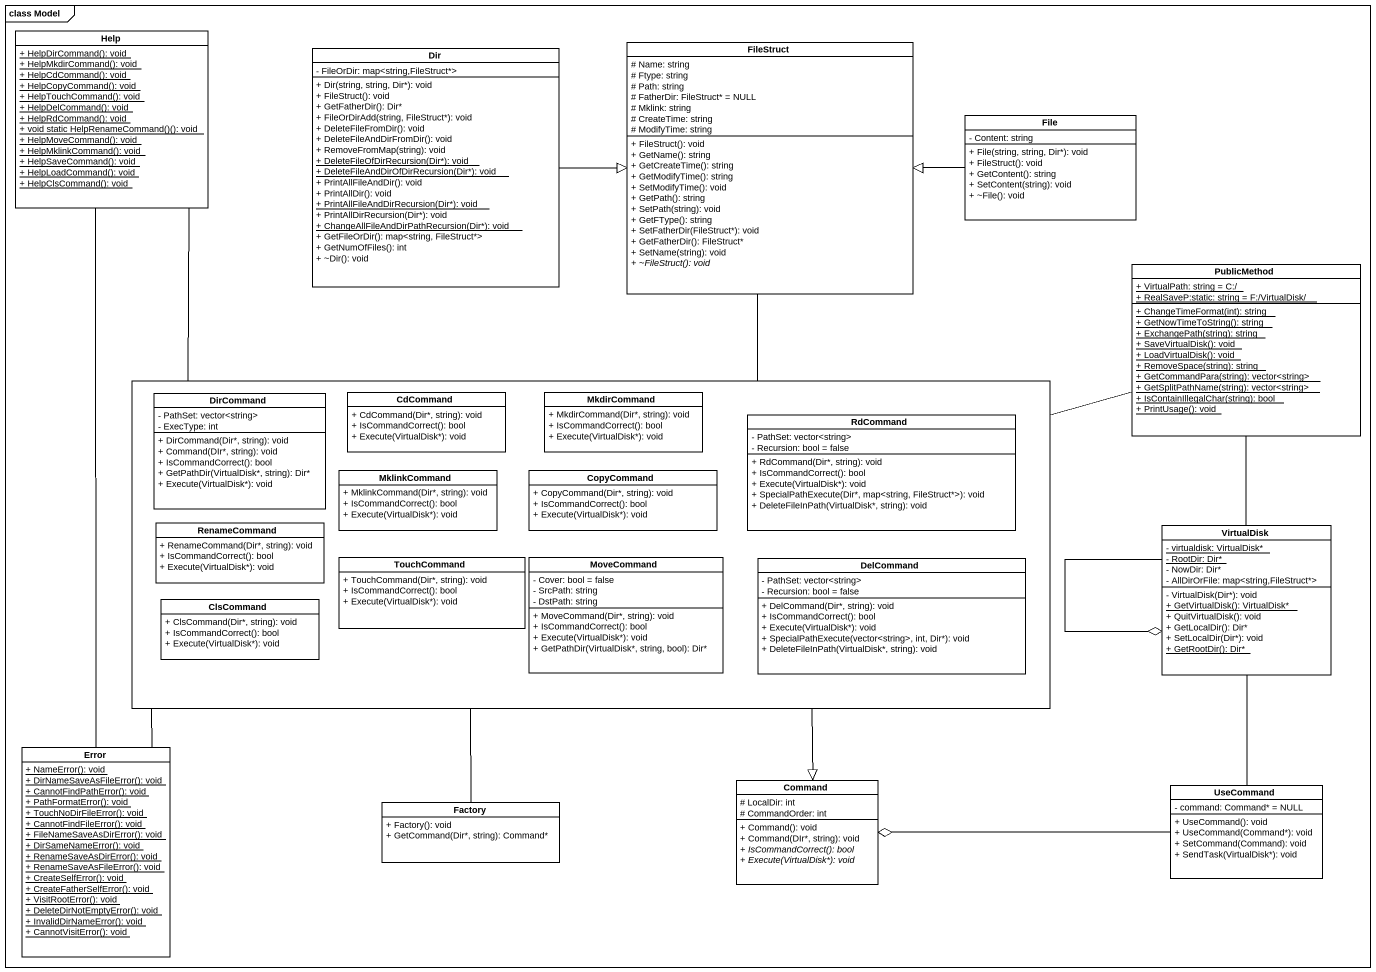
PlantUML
@startuml
mainframe class Model
hide circle
hide empty members
skinparam classAttributeIconSize 0
class Help {
  {static} + HelpDirCommand(): void
  {static} + HelpMkdirCommand(): void
  {static} + HelpCdCommand(): void
  {static} + HelpCopyCommand(): void
  {static} + HelpTouchCommand(): void
  {static} + HelpDelCommand(): void
  {static} + HelpRdCommand(): void
  {static} + void static HelpRenameCommand()(): void
  {static} + HelpMoveCommand(): void
  {static} + HelpMklinkCommand(): void
  {static} + HelpSaveCommand(): void
  {static} + HelpLoadCommand(): void
  {static} + HelpClsCommand(): void
}
class Dir {
  - FileOrDir: map<string,FileStruct*>
  + Dir(string, string, Dir*): void
  + FileStruct(): void
  + GetFatherDir(): Dir*
  + FileOrDirAdd(string, FileStruct*): void
  + DeleteFileFromDir(): void
  + DeleteFileAndDirFromDir(): void
  + RemoveFromMap(string): void
  {static} + DeleteFileOfDirRecursion(Dir*): void
  {static} + DeleteFileAndDirOfDirRecursion(Dir*): void
  + PrintAllFileAndDir(): void
  + PrintAllDir(): void
  {static} + PrintAllFileAndDirRecursion(Dir*): void
  + PrintAllDirRecursion(Dir*): void
  {static} + ChangeAllFileAndDirPathRecursion(Dir*): void
  + GetFileOrDir(): map<string, FileStruct*>
  + GetNumOfFiles(): int
  + ~Dir(): void
}
class FileStruct {
  # Name: string
  # Ftype: string
  # Path: string
  # FatherDir: FileStruct* = NULL
  # Mklink: string
  # CreateTime: string
  # ModifyTime: string
  + FileStruct(): void
  + GetName(): string
  + GetCreateTime(): string
  + GetModifyTime(): string
  + SetModifyTime(): void
  + GetPath(): string
  + SetPath(string): void
  + GetFType(): string
  + SetFatherDir(FileStruct*): void
  + GetFatherDir(): FileStruct*
  + SetName(string): void
  {abstract} + ~FileStruct(): void
}
class "File" as File_ {
  - Content: string
  + File(string, string, Dir*): void
  + FileStruct(): void
  + GetContent(): string
  + SetContent(string): void
  + ~File(): void
}
class PublicMethod {
  {static} + VirtualPath: string = C:/
  {static} + RealSaveP:static: string = F:/VirtualDisk/
  {static} + ChangeTimeFormat(int): string
  {static} + GetNowTimeToString(): string
  {static} + ExchangePath(string): string
  {static} + SaveVirtualDisk(): void
  {static} + LoadVirtualDisk(): void
  {static} + RemoveSpace(string): string
  {static} + GetCommandPara(string): vector<string>
  {static} + GetSplitPathName(string): vector<string>
  {static} + IsContainIllegalChar(string): bool
  {static} + PrintUsage(): void
}
rectangle " " as rectangle1 {
  class DirCommand {
    - PathSet: vector<string>
    - ExecType: int
    + DirCommand(Dir*, string): void
    + Command(DIr*, string): void
    + IsCommandCorrect(): bool
    + GetPathDir(VirtualDisk*, string): Dir*
    + Execute(VirtualDisk*): void
  }
  class CdCommand {
    + CdCommand(Dir*, string): void
    + IsCommandCorrect(): bool
    + Execute(VirtualDisk*): void
  }
  class MkdirCommand {
    + MkdirCommand(Dir*, string): void
    + IsCommandCorrect(): bool
    + Execute(VirtualDisk*): void
  }
  class RdCommand {
    - PathSet: vector<string>
    - Recursion: bool = false
    + RdCommand(Dir*, string): void
    + IsCommandCorrect(): bool
    + Execute(VirtualDisk*): void
    + SpecialPathExecute(Dir*, map<string, FileStruct*>): void
    + DeleteFileInPath(VirtualDisk*, string): void
  }
  class MklinkCommand {
    + MklinkCommand(Dir*, string): void
    + IsCommandCorrect(): bool
    + Execute(VirtualDisk*): void
  }
  class CopyCommand {
    + CopyCommand(Dir*, string): void
    + IsCommandCorrect(): bool
    + Execute(VirtualDisk*): void
  }
  class RenameCommand {
    + RenameCommand(Dir*, string): void
    + IsCommandCorrect(): bool
    + Execute(VirtualDisk*): void
  }
  class TouchCommand {
    + TouchCommand(Dir*, string): void
    + IsCommandCorrect(): bool
    + Execute(VirtualDisk*): void
  }
  class MoveCommand {
    - Cover: bool = false
    - SrcPath: string
    - DstPath: string
    + MoveCommand(Dir*, string): void
    + IsCommandCorrect(): bool
    + Execute(VirtualDisk*): void
    + GetPathDir(VirtualDisk*, string, bool): Dir*
  }
  class DelCommand {
    - PathSet: vector<string>
    - Recursion: bool = false
    + DelCommand(Dir*, string): void
    + IsCommandCorrect(): bool
    + Execute(VirtualDisk*): void
    + SpecialPathExecute(vector<string>, int, Dir*): void
    + DeleteFileInPath(VirtualDisk*, string): void
  }
  class ClsCommand {
    + ClsCommand(Dir*, string): void
    + IsCommandCorrect(): bool
    + Execute(VirtualDisk*): void
  }
}
class VirtualDisk {
  {static} - virtualdisk: VirtualDisk*
  {static} - RootDir: Dir*
  - NowDir: Dir*
  - AllDirOrFile: map<string,FileStruct*>
  - VirtualDisk(Dir*): void
  {static} + GetVirtualDisk(): VirtualDisk*
  + QuitVirtualDisk(): void
  + GetLocalDir(): Dir*
  + SetLocalDir(Dir*): void
  {static} + GetRootDir(): Dir*
}
class Error {
  {static} + NameError(): void
  {static} + DirNameSaveAsFileError(): void
  {static} + CannotFindPathError(): void
  {static} + PathFormatError(): void
  {static} + TouchNoDirFileError(): void
  {static} + CannotFindFileError(): void
  {static} + FileNameSaveAsDirError(): void
  {static} + DirSameNameError(): void
  {static} + RenameSaveAsDirError(): void
  {static} + RenameSaveAsFileError(): void
  {static} + CreateSelfError(): void
  {static} + CreateFatherSelfError(): void
  {static} + VisitRootError(): void
  {static} + DeleteDirNotEmptyError(): void
  {static} + InvalidDirNameError(): void
  {static} + CannotVisitError(): void
}
class Factory {
  + Factory(): void
  + GetCommand(Dir*, string): Command*
}
class Command {
  # LocalDir: int
  # CommandOrder: int
  + Command(): void
  + Command(DIr*, string): void
  {abstract} + IsCommandCorrect(): bool
  {abstract} + Execute(VirtualDisk*): void
}
class UseCommand {
  - command: Command* = NULL
  + UseCommand(): void
  + UseCommand(Command*): void
  + SetCommand(Command): void
  + SendTask(VirtualDisk*): void
}
Help -- Error
Dir -right-|> FileStruct
Dir -right-|> FileStruct
File_ -left-|> FileStruct
rectangle1 -up- Help
rectangle1 -up- FileStruct
rectangle1 -right- PublicMethod
rectangle1 -- Error
rectangle1 -- Factory
rectangle1 --|> Command
VirtualDisk -up- PublicMethod
VirtualDisk --o VirtualDisk
VirtualDisk -- UseCommand
UseCommand -left-o Command
@enduml
